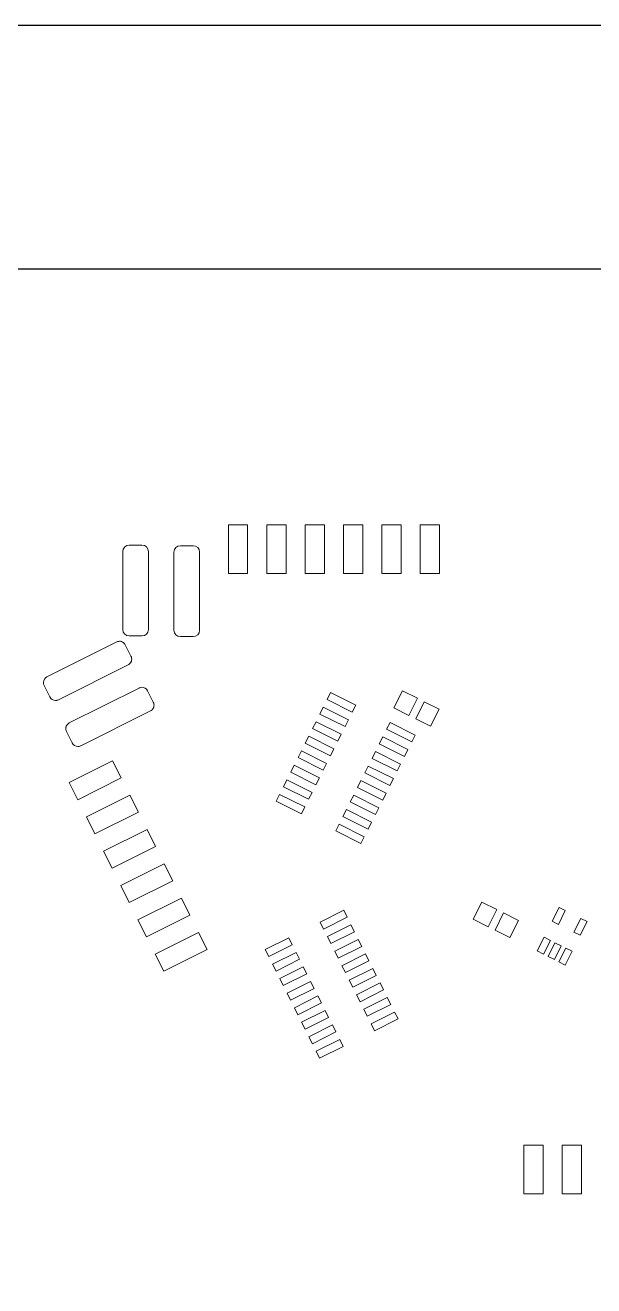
# Model space of a CAD drawing. Header units: inches. Extents: x 70 to 970, y -386 to 214.
# Drawn here: x 597.8 to 642.3, y 115.2 to 213.7 of the extents above; entities that cross this region are included whole.
import ezdxf

# ---------------------------------------------------------------- set-up
doc = ezdxf.new("R2010")
doc.units = ezdxf.units.IN
doc.header["$MEASUREMENT"] = 0

msp = doc.modelspace()

# ---------------------------------------------------------------- linework, layer by layer
at = {"color": 6}
msp.add_line((910.389, 194.625), (80.389, 194.625), dxfattribs=at)
at = {"color": 1, "lineweight": 0}
for p, q in [((615.195, 174.625), (613.695, 174.625)), ((613.695, 174.625), (613.695, 170.825)), ((615.195, 170.825), (615.195, 174.625)), ((618.195, 174.625), (616.695, 174.625)), ((616.695, 174.625), (616.695, 170.825)), ((618.195, 170.825), (618.195, 174.625)), ((621.195, 174.625), (619.695, 174.625)), ((619.695, 174.625), (619.695, 170.825)), ((621.195, 170.825), (621.195, 174.625)), ((624.195, 174.625), (622.695, 174.625)), ((622.695, 174.625), (622.695, 170.825)), ((624.195, 170.825), (624.195, 174.625)), ((627.195, 174.625), (625.695, 174.625)), ((625.695, 174.625), (625.695, 170.825)), ((627.195, 170.825), (627.195, 174.625)), ((630.195, 174.625), (628.695, 174.625)), ((628.695, 174.625), (628.695, 170.825)), ((630.195, 170.825), (630.195, 174.625)), ((613.695, 170.825), (615.195, 170.825)), ((616.695, 170.825), (618.195, 170.825)), ((619.695, 170.825), (621.195, 170.825)), ((622.695, 170.825), (624.195, 170.825)), ((625.695, 170.825), (627.195, 170.825)), ((628.695, 170.825), (630.195, 170.825)), ((627.308, 161.659), (626.636, 160.318)), ((628.47, 161.077), (627.308, 161.659)), ((621.678, 161.517), (621.41, 160.98)), ((621.41, 160.98), (623.377, 159.995)), ((623.646, 160.531), (621.678, 161.517)), ((627.799, 159.735), (628.47, 161.077)), ((629.007, 160.808), (628.335, 159.467)), ((630.169, 160.226), (629.007, 160.808)), ((621.11, 160.381), (620.841, 159.845)), ((620.841, 159.845), (622.808, 158.86)), ((623.077, 159.396), (621.11, 160.381)), ((623.377, 159.995), (623.646, 160.531)), ((626.636, 160.318), (627.799, 159.735)), ((629.498, 158.885), (630.169, 160.226)), ((620.541, 159.245), (620.272, 158.709)), ((620.272, 158.709), (622.24, 157.724)), ((622.508, 158.26), (620.541, 159.245)), ((622.808, 158.86), (623.077, 159.396)), ((626.328, 159.188), (626.059, 158.652)), ((626.059, 158.652), (628.026, 157.667)), ((628.295, 158.203), (626.328, 159.188)), ((628.335, 159.467), (629.498, 158.885)), ((619.973, 158.11), (619.704, 157.573)), ((621.94, 157.125), (619.973, 158.11)), ((622.24, 157.724), (622.508, 158.26)), ((625.759, 158.053), (625.491, 157.516)), ((627.727, 157.068), (625.759, 158.053)), ((628.026, 157.667), (628.295, 158.203)), ((619.404, 156.974), (619.135, 156.438)), ((621.371, 155.989), (619.404, 156.974)), ((619.704, 157.573), (621.671, 156.589)), ((621.671, 156.589), (621.94, 157.125)), ((625.191, 156.917), (624.922, 156.381)), ((627.158, 155.932), (625.191, 156.917)), ((625.491, 157.516), (627.458, 156.531)), ((627.458, 156.531), (627.727, 157.068)), ((604.641, 156.194), (601.244, 154.493)), ((605.313, 154.853), (604.641, 156.194)), ((618.835, 155.839), (618.567, 155.302)), ((620.802, 154.854), (618.835, 155.839)), ((619.135, 156.438), (621.102, 155.453)), ((621.102, 155.453), (621.371, 155.989)), ((624.622, 155.782), (624.353, 155.245)), ((626.589, 154.796), (624.622, 155.782)), ((624.922, 156.381), (626.889, 155.396)), ((626.889, 155.396), (627.158, 155.932)), ((601.915, 153.151), (605.313, 154.853)), ((618.267, 154.703), (617.998, 154.167)), ((620.234, 153.718), (618.267, 154.703)), ((618.567, 155.302), (620.534, 154.317)), ((620.534, 154.317), (620.802, 154.854)), ((624.353, 155.245), (626.321, 154.26)), ((626.321, 154.26), (626.589, 154.796)), ((601.244, 154.493), (601.915, 153.151)), ((617.998, 154.167), (619.965, 153.182)), ((619.965, 153.182), (620.234, 153.718)), ((624.053, 154.646), (623.785, 154.109)), ((623.785, 154.109), (625.752, 153.125)), ((626.021, 153.661), (624.053, 154.646)), ((605.985, 153.512), (602.587, 151.81)), ((606.656, 152.171), (605.985, 153.512)), ((617.698, 153.568), (617.429, 153.031)), ((617.429, 153.031), (619.397, 152.046)), ((619.665, 152.583), (617.698, 153.568)), ((623.485, 153.51), (623.216, 152.974)), ((623.216, 152.974), (625.183, 151.989)), ((625.452, 152.525), (623.485, 153.51)), ((625.752, 153.125), (626.021, 153.661)), ((602.587, 151.81), (603.258, 150.469)), ((603.258, 150.469), (606.656, 152.171)), ((619.397, 152.046), (619.665, 152.583)), ((622.916, 152.375), (622.647, 151.838)), ((622.647, 151.838), (624.615, 150.853)), ((624.883, 151.39), (622.916, 152.375)), ((625.183, 151.989), (625.452, 152.525)), ((607.328, 150.829), (603.93, 149.128)), ((607.999, 149.488), (607.328, 150.829)), ((622.348, 151.239), (622.079, 150.703)), ((624.315, 150.254), (622.348, 151.239)), ((624.615, 150.853), (624.883, 151.39)), ((622.079, 150.703), (624.046, 149.718)), ((624.046, 149.718), (624.315, 150.254)), ((603.93, 149.128), (604.602, 147.786)), ((604.602, 147.786), (607.999, 149.488)), ((608.671, 148.147), (605.273, 146.445)), ((609.343, 146.806), (608.671, 148.147)), ((605.945, 145.104), (609.343, 146.806)), ((605.273, 146.445), (605.945, 145.104)), ((610.014, 145.464), (606.617, 143.763)), ((610.686, 144.123), (610.014, 145.464)), ((633.512, 145.146), (632.84, 143.804)), ((634.674, 144.564), (633.512, 145.146)), ((607.288, 142.422), (610.686, 144.123)), ((622.703, 144.505), (620.864, 143.583)), ((621.137, 143.038), (622.976, 143.959)), ((622.976, 143.959), (622.703, 144.505)), ((634.003, 143.223), (634.674, 144.564)), ((635.211, 144.295), (634.539, 142.954)), ((636.373, 143.713), (635.211, 144.295)), ((639.539, 144.723), (639.002, 143.65)), ((639.494, 143.404), (640.031, 144.477)), ((640.031, 144.477), (639.539, 144.723)), ((641.238, 143.872), (640.701, 142.8)), ((641.73, 143.626), (641.238, 143.872)), ((606.617, 143.763), (607.288, 142.422)), ((620.864, 143.583), (621.137, 143.038)), ((623.272, 143.369), (621.433, 142.447)), ((623.545, 142.824), (623.272, 143.369)), ((632.84, 143.804), (634.003, 143.223)), ((634.539, 142.954), (635.702, 142.372)), ((635.702, 142.372), (636.373, 143.713)), ((639.002, 143.65), (639.494, 143.404)), ((641.193, 142.553), (641.73, 143.626)), ((611.358, 142.781), (607.96, 141.08)), ((612.03, 141.44), (611.358, 142.781)), ((618.411, 142.355), (616.571, 141.434)), ((618.684, 141.81), (618.411, 142.355)), ((621.433, 142.447), (621.705, 141.902)), ((621.705, 141.902), (623.545, 142.824)), ((623.841, 142.233), (622.001, 141.312)), ((624.114, 141.688), (623.841, 142.233)), ((638.375, 142.399), (637.838, 141.325)), ((638.33, 141.079), (638.867, 142.152)), ((638.867, 142.152), (638.375, 142.399)), ((639.225, 141.973), (638.687, 140.9)), ((639.716, 141.727), (639.225, 141.973)), ((640.701, 142.8), (641.193, 142.553)), ((607.96, 141.08), (608.632, 139.739)), ((608.632, 139.739), (612.03, 141.44)), ((616.571, 141.434), (616.844, 140.889)), ((616.844, 140.889), (618.684, 141.81)), ((618.98, 141.219), (617.14, 140.298)), ((619.253, 140.674), (618.98, 141.219)), ((622.001, 141.312), (622.274, 140.767)), ((622.274, 140.767), (624.114, 141.688)), ((624.409, 141.098), (622.57, 140.176)), ((624.682, 140.553), (624.409, 141.098)), ((637.838, 141.325), (638.33, 141.079)), ((638.687, 140.9), (639.179, 140.654)), ((639.179, 140.654), (639.716, 141.727)), ((640.074, 141.548), (639.537, 140.475)), ((640.028, 140.228), (640.566, 141.301)), ((640.566, 141.301), (640.074, 141.548)), ((617.14, 140.298), (617.413, 139.753)), ((617.413, 139.753), (619.253, 140.674)), ((619.548, 140.084), (617.709, 139.163)), ((619.821, 139.539), (619.548, 140.084)), ((622.57, 140.176), (622.843, 139.631)), ((622.843, 139.631), (624.682, 140.553)), ((624.978, 139.962), (623.139, 139.041)), ((625.251, 139.417), (624.978, 139.962)), ((639.537, 140.475), (640.028, 140.228)), ((617.709, 139.163), (617.982, 138.618)), ((617.982, 138.618), (619.821, 139.539)), ((620.117, 138.948), (618.277, 138.027)), ((620.39, 138.403), (620.117, 138.948)), ((623.139, 139.041), (623.411, 138.496)), ((623.411, 138.496), (625.251, 139.417)), ((618.277, 138.027), (618.55, 137.482)), ((618.55, 137.482), (620.39, 138.403)), ((625.547, 138.826), (623.707, 137.905)), ((623.98, 137.36), (625.82, 138.281)), ((625.82, 138.281), (625.547, 138.826)), ((620.686, 137.812), (618.846, 136.891)), ((619.119, 136.346), (620.959, 137.267)), ((620.959, 137.267), (620.686, 137.812)), ((623.707, 137.905), (623.98, 137.36)), ((626.115, 137.691), (624.276, 136.77)), ((624.549, 136.225), (626.388, 137.146)), ((626.388, 137.146), (626.115, 137.691)), ((618.846, 136.891), (619.119, 136.346)), ((621.254, 136.677), (619.415, 135.756)), ((619.688, 135.211), (621.527, 136.132)), ((621.527, 136.132), (621.254, 136.677)), ((624.276, 136.77), (624.549, 136.225)), ((626.684, 136.555), (624.844, 135.634)), ((625.117, 135.089), (626.957, 136.01)), ((626.957, 136.01), (626.684, 136.555)), ((619.415, 135.756), (619.688, 135.211)), ((621.823, 135.541), (619.983, 134.62)), ((620.256, 134.075), (622.096, 134.996)), ((622.096, 134.996), (621.823, 135.541)), ((624.844, 135.634), (625.117, 135.089)), ((619.983, 134.62), (620.256, 134.075)), ((622.392, 134.406), (620.552, 133.485)), ((622.665, 133.861), (622.392, 134.406)), ((620.552, 133.485), (620.825, 132.94)), ((620.825, 132.94), (622.665, 133.861)), ((638.288, 126.144), (636.788, 126.144)), ((636.788, 126.144), (636.788, 122.344)), ((638.288, 122.344), (638.288, 126.144)), ((641.288, 126.144), (639.788, 126.144)), ((639.788, 126.144), (639.788, 122.344)), ((641.288, 122.344), (641.288, 126.144)), ((636.788, 122.344), (638.288, 122.344)), ((639.788, 122.344), (641.288, 122.344))]:
    msp.add_line(p, q, dxfattribs=at)
msp.add_lwpolyline([(70.389, 213.68), (970.389, 213.68), (970.389, -386.32), (70.389, -386.32)], close=True)
for points in [[(605.436, 172.546), (605.436, 172.822), (605.66, 173.046), (605.936, 173.046)], [(605.436, 166.446), (605.436, 166.446), (605.436, 172.546), (605.436, 172.546)], [(605.936, 173.046), (605.936, 173.046), (606.936, 173.046), (606.936, 173.046)], [(606.936, 173.046), (607.212, 173.046), (607.436, 172.822), (607.436, 172.546)], [(607.436, 172.546), (607.436, 172.546), (607.436, 166.446), (607.436, 166.446)], [(609.436, 172.496), (609.436, 172.772), (609.66, 172.996), (609.936, 172.996)], [(609.436, 166.396), (609.436, 166.396), (609.436, 172.496), (609.436, 172.496)], [(609.936, 172.996), (609.936, 172.996), (610.936, 172.996), (610.936, 172.996)], [(610.936, 172.996), (611.212, 172.996), (611.436, 172.772), (611.436, 172.496)], [(611.436, 172.496), (611.436, 172.496), (611.436, 166.396), (611.436, 166.396)], [(604.957, 165.478), (605.053, 165.526), (605.156, 165.54), (605.254, 165.526)], [(605.254, 165.526), (605.368, 165.509), (605.474, 165.453), (605.553, 165.366)], [(605.936, 165.946), (605.66, 165.946), (605.436, 166.17), (605.436, 166.446)], [(606.936, 165.946), (606.936, 165.946), (605.936, 165.946), (605.936, 165.946)], [(607.436, 166.446), (607.436, 166.17), (607.212, 165.946), (606.936, 165.946)], [(609.936, 165.896), (609.66, 165.896), (609.436, 166.12), (609.436, 166.396)], [(610.936, 165.896), (610.936, 165.896), (609.936, 165.896), (609.936, 165.896)], [(611.436, 166.396), (611.436, 166.12), (611.212, 165.896), (610.936, 165.896)], [(599.503, 162.747), (599.503, 162.747), (604.957, 165.478), (604.957, 165.478)], [(605.553, 165.366), (605.582, 165.333), (605.608, 165.296), (605.628, 165.255)], [(605.628, 165.255), (605.628, 165.255), (605.628, 165.254), (605.629, 165.254)], [(605.629, 165.254), (605.629, 165.254), (606.076, 164.361), (606.076, 164.361)], [(605.852, 163.689), (605.852, 163.689), (600.398, 160.958), (600.398, 160.958)], [(605.853, 163.69), (605.852, 163.69), (605.852, 163.689), (605.852, 163.689)], [(606.057, 163.879), (606.01, 163.8), (605.941, 163.734), (605.853, 163.69)], [(606.058, 163.879), (606.058, 163.879), (606.058, 163.879), (606.057, 163.879)], [(606.059, 163.882), (606.059, 163.882), (606.058, 163.881), (606.058, 163.88)], [(606.058, 163.88), (606.058, 163.88), (606.058, 163.88), (606.058, 163.88)], [(606.058, 163.88), (606.058, 163.88), (606.058, 163.88), (606.058, 163.879)], [(606.06, 163.883), (606.06, 163.883), (606.06, 163.882), (606.059, 163.882)], [(606.061, 163.885), (606.06, 163.884), (606.06, 163.883), (606.06, 163.883)], [(606.062, 163.886), (606.061, 163.886), (606.061, 163.886), (606.061, 163.886)], [(606.061, 163.886), (606.061, 163.885), (606.061, 163.885), (606.061, 163.885)], [(606.063, 163.888), (606.063, 163.888), (606.062, 163.888), (606.062, 163.887)], [(606.062, 163.887), (606.062, 163.887), (606.062, 163.887), (606.062, 163.887)], [(606.062, 163.887), (606.062, 163.887), (606.062, 163.887), (606.062, 163.887)], [(606.062, 163.887), (606.062, 163.887), (606.062, 163.887), (606.062, 163.887)], [(606.062, 163.887), (606.062, 163.887), (606.062, 163.887), (606.062, 163.886)], [(606.064, 163.89), (606.064, 163.89), (606.063, 163.89), (606.063, 163.889)], [(606.063, 163.889), (606.063, 163.889), (606.063, 163.889), (606.063, 163.889)], [(606.065, 163.891), (606.065, 163.891), (606.065, 163.891), (606.064, 163.891)], [(606.064, 163.891), (606.064, 163.891), (606.064, 163.891), (606.064, 163.891)], [(606.064, 163.891), (606.064, 163.89), (606.064, 163.89), (606.064, 163.89)], [(606.064, 163.89), (606.064, 163.89), (606.064, 163.89), (606.064, 163.89)], [(606.067, 163.896), (606.066, 163.895), (606.066, 163.894), (606.065, 163.892)], [(606.065, 163.892), (606.065, 163.892), (606.065, 163.892), (606.065, 163.892)], [(606.065, 163.892), (606.065, 163.892), (606.065, 163.892), (606.065, 163.892)], [(606.065, 163.892), (606.065, 163.892), (606.065, 163.891), (606.065, 163.891)], [(606.068, 163.897), (606.068, 163.897), (606.067, 163.896), (606.067, 163.896)], [(606.067, 163.896), (606.067, 163.896), (606.067, 163.896), (606.067, 163.896)], [(606.124, 164.064), (606.115, 164.005), (606.096, 163.949), (606.068, 163.897)], [(606.068, 163.897), (606.068, 163.897), (606.068, 163.897), (606.068, 163.897)], [(606.076, 164.361), (606.123, 164.266), (606.138, 164.164), (606.124, 164.067)], [(606.124, 164.066), (606.124, 164.066), (606.123, 164.066), (606.124, 164.065)], [(606.124, 164.067), (606.124, 164.067), (606.124, 164.067), (606.124, 164.066)], [(606.124, 164.065), (606.124, 164.065), (606.124, 164.065), (606.124, 164.064)], [(606.124, 164.064), (606.124, 164.064), (606.124, 164.064), (606.124, 164.064)], [(606.124, 164.064), (606.124, 164.064), (606.124, 164.064), (606.124, 164.064)], [(599.227, 162.322), (599.235, 162.495), (599.333, 162.659), (599.497, 162.744)], [(599.497, 162.744), (599.497, 162.744), (599.497, 162.744), (599.498, 162.744)], [(599.498, 162.744), (599.498, 162.744), (599.499, 162.745), (599.499, 162.745)], [(599.498, 162.744), (599.498, 162.744), (599.498, 162.744), (599.498, 162.744)], [(599.499, 162.745), (599.499, 162.745), (599.499, 162.745), (599.499, 162.745)], [(599.499, 162.745), (599.5, 162.745), (599.5, 162.745), (599.5, 162.745)], [(599.5, 162.745), (599.5, 162.745), (599.5, 162.746), (599.501, 162.746)], [(599.501, 162.746), (599.502, 162.747), (599.502, 162.747), (599.502, 162.746)], [(599.501, 162.746), (599.501, 162.746), (599.501, 162.746), (599.501, 162.746)], [(599.502, 162.746), (599.502, 162.747), (599.502, 162.747), (599.502, 162.747)], [(599.502, 162.747), (599.502, 162.747), (599.503, 162.747), (599.503, 162.747)], [(599.279, 162.077), (599.243, 162.149), (599.226, 162.226), (599.227, 162.302)], [(599.227, 162.321), (599.227, 162.322), (599.227, 162.322), (599.227, 162.322)], [(599.227, 162.32), (599.227, 162.32), (599.227, 162.32), (599.227, 162.321)], [(599.227, 162.321), (599.227, 162.321), (599.227, 162.321), (599.227, 162.321)], [(599.227, 162.319), (599.227, 162.319), (599.227, 162.32), (599.227, 162.32)], [(599.227, 162.319), (599.227, 162.319), (599.227, 162.319), (599.227, 162.319)], [(599.227, 162.317), (599.227, 162.317), (599.227, 162.318), (599.227, 162.318)], [(599.227, 162.316), (599.227, 162.316), (599.227, 162.317), (599.227, 162.317)], [(599.227, 162.317), (599.227, 162.317), (599.227, 162.317), (599.227, 162.317)], [(599.227, 162.317), (599.227, 162.317), (599.227, 162.317), (599.227, 162.317)], [(599.227, 162.315), (599.227, 162.316), (599.227, 162.316), (599.227, 162.316)], [(599.227, 162.314), (599.227, 162.314), (599.227, 162.315), (599.227, 162.315)], [(599.227, 162.315), (599.227, 162.315), (599.227, 162.315), (599.227, 162.315)], [(599.227, 162.314), (599.227, 162.314), (599.227, 162.314), (599.227, 162.314)], [(599.227, 162.314), (599.227, 162.314), (599.227, 162.314), (599.227, 162.314)], [(599.227, 162.31), (599.227, 162.311), (599.227, 162.311), (599.227, 162.311)], [(599.227, 162.309), (599.227, 162.31), (599.227, 162.31), (599.227, 162.31)], [(599.227, 162.309), (599.227, 162.309), (599.227, 162.309), (599.227, 162.309)], [(599.227, 162.309), (599.227, 162.309), (599.227, 162.309), (599.227, 162.309)], [(599.227, 162.306), (599.227, 162.306), (599.227, 162.307), (599.227, 162.307)], [(599.227, 162.307), (599.227, 162.307), (599.227, 162.307), (599.227, 162.307)], [(599.227, 162.305), (599.227, 162.305), (599.227, 162.305), (599.227, 162.306)], [(599.227, 162.306), (599.227, 162.306), (599.227, 162.306), (599.227, 162.306)], [(599.227, 162.306), (599.227, 162.306), (599.227, 162.306), (599.227, 162.306)], [(599.227, 162.304), (599.227, 162.304), (599.227, 162.305), (599.227, 162.305)], [(599.227, 162.303), (599.227, 162.304), (599.227, 162.304), (599.227, 162.304)], [(599.227, 162.302), (599.227, 162.302), (599.227, 162.302), (599.227, 162.303)], [(599.227, 162.303), (599.227, 162.303), (599.227, 162.303), (599.227, 162.303)], [(599.28, 162.076), (599.28, 162.076), (599.279, 162.077), (599.279, 162.077)], [(599.727, 161.183), (599.727, 161.183), (599.28, 162.076), (599.28, 162.076)], [(599.28, 162.076), (599.28, 162.076), (599.28, 162.076), (599.28, 162.076)], [(601.25, 159.148), (601.25, 159.148), (606.702, 161.878), (606.702, 161.878)], [(606.702, 161.878), (606.703, 161.879), (606.703, 161.879), (606.703, 161.879)], [(606.703, 161.879), (606.722, 161.888), (606.741, 161.897), (606.761, 161.903)], [(606.761, 161.903), (606.761, 161.903), (606.761, 161.903), (606.762, 161.904)], [(606.762, 161.904), (606.762, 161.904), (606.762, 161.904), (606.762, 161.904)], [(606.762, 161.904), (606.763, 161.904), (606.763, 161.904), (606.763, 161.904)], [(606.763, 161.904), (606.807, 161.919), (606.851, 161.928), (606.896, 161.931)], [(606.896, 161.931), (607.087, 161.942), (607.282, 161.841), (607.374, 161.656)], [(606.896, 161.931), (606.896, 161.931), (606.896, 161.931), (606.896, 161.931)], [(606.896, 161.931), (606.896, 161.931), (606.896, 161.931), (606.896, 161.931)], [(607.374, 161.656), (607.374, 161.656), (607.822, 160.762), (607.822, 160.762)], [(599.727, 161.182), (599.727, 161.182), (599.727, 161.182), (599.727, 161.183)], [(600.175, 160.905), (599.991, 160.905), (599.815, 161.007), (599.727, 161.182)], [(600.255, 160.912), (600.228, 160.907), (600.201, 160.905), (600.175, 160.905)], [(600.256, 160.912), (600.256, 160.912), (600.255, 160.912), (600.255, 160.912)], [(600.255, 160.912), (600.255, 160.912), (600.255, 160.912), (600.255, 160.912)], [(600.257, 160.912), (600.257, 160.912), (600.256, 160.912), (600.256, 160.912)], [(600.258, 160.912), (600.258, 160.912), (600.257, 160.912), (600.257, 160.912)], [(600.257, 160.912), (600.257, 160.912), (600.257, 160.912), (600.257, 160.912)], [(600.259, 160.912), (600.258, 160.912), (600.258, 160.912), (600.258, 160.912)], [(600.26, 160.913), (600.259, 160.913), (600.259, 160.912), (600.259, 160.912)], [(600.261, 160.913), (600.26, 160.913), (600.26, 160.912), (600.26, 160.913)], [(600.261, 160.913), (600.261, 160.913), (600.261, 160.913), (600.261, 160.913)], [(600.261, 160.913), (600.261, 160.913), (600.261, 160.913), (600.261, 160.913)], [(600.263, 160.913), (600.263, 160.913), (600.263, 160.913), (600.263, 160.913)], [(600.266, 160.914), (600.266, 160.914), (600.265, 160.914), (600.265, 160.914)], [(600.267, 160.914), (600.266, 160.914), (600.266, 160.914), (600.266, 160.914)], [(600.268, 160.914), (600.267, 160.914), (600.267, 160.914), (600.267, 160.914)], [(600.269, 160.914), (600.269, 160.914), (600.268, 160.914), (600.268, 160.914)], [(600.268, 160.914), (600.268, 160.914), (600.268, 160.914), (600.268, 160.914)], [(600.268, 160.914), (600.268, 160.914), (600.268, 160.914), (600.268, 160.914)], [(600.27, 160.915), (600.27, 160.915), (600.269, 160.915), (600.269, 160.914)], [(600.269, 160.914), (600.269, 160.914), (600.269, 160.914), (600.269, 160.914)], [(600.271, 160.915), (600.271, 160.915), (600.271, 160.914), (600.27, 160.915)], [(600.274, 160.915), (600.274, 160.915), (600.272, 160.915), (600.271, 160.915)], [(600.271, 160.915), (600.271, 160.915), (600.271, 160.915), (600.271, 160.915)], [(600.275, 160.916), (600.275, 160.916), (600.275, 160.916), (600.274, 160.915)], [(600.276, 160.916), (600.275, 160.916), (600.275, 160.916), (600.275, 160.916)], [(600.277, 160.916), (600.277, 160.916), (600.277, 160.916), (600.276, 160.916)], [(600.276, 160.916), (600.276, 160.916), (600.276, 160.916), (600.276, 160.916)], [(600.276, 160.916), (600.276, 160.916), (600.276, 160.916), (600.276, 160.916)], [(600.278, 160.916), (600.278, 160.916), (600.278, 160.916), (600.277, 160.916)], [(600.279, 160.916), (600.279, 160.916), (600.279, 160.916), (600.278, 160.916)], [(600.278, 160.916), (600.278, 160.916), (600.278, 160.916), (600.278, 160.916)], [(600.282, 160.917), (600.282, 160.917), (600.281, 160.917), (600.281, 160.917)], [(600.284, 160.917), (600.284, 160.918), (600.284, 160.917), (600.283, 160.917)], [(600.285, 160.918), (600.285, 160.918), (600.285, 160.917), (600.284, 160.918)], [(600.284, 160.918), (600.284, 160.918), (600.284, 160.917), (600.284, 160.917)], [(600.286, 160.918), (600.286, 160.918), (600.285, 160.918), (600.285, 160.918)], [(600.287, 160.918), (600.287, 160.918), (600.286, 160.918), (600.286, 160.918)], [(600.286, 160.918), (600.286, 160.918), (600.286, 160.918), (600.286, 160.918)], [(600.288, 160.918), (600.287, 160.918), (600.287, 160.918), (600.287, 160.918)], [(600.287, 160.918), (600.287, 160.918), (600.287, 160.918), (600.287, 160.918)], [(600.289, 160.919), (600.289, 160.919), (600.288, 160.919), (600.288, 160.918)], [(600.288, 160.918), (600.288, 160.918), (600.288, 160.918), (600.288, 160.918)], [(600.398, 160.958), (600.363, 160.941), (600.327, 160.928), (600.289, 160.919)], [(600.289, 160.919), (600.29, 160.919), (600.289, 160.919), (600.289, 160.919)], [(607.822, 160.762), (607.869, 160.669), (607.884, 160.569), (607.871, 160.474)], [(607.598, 160.09), (607.598, 160.09), (602.146, 157.36), (602.146, 157.36)], [(607.599, 160.091), (607.599, 160.091), (607.598, 160.091), (607.598, 160.09)], [(607.807, 160.287), (607.76, 160.205), (607.69, 160.136), (607.599, 160.091)], [(607.808, 160.287), (607.808, 160.287), (607.808, 160.287), (607.807, 160.287)], [(607.81, 160.292), (607.81, 160.29), (607.809, 160.289), (607.808, 160.288)], [(607.808, 160.288), (607.808, 160.288), (607.808, 160.287), (607.808, 160.287)], [(607.808, 160.287), (607.808, 160.287), (607.808, 160.287), (607.808, 160.287)], [(607.811, 160.292), (607.811, 160.292), (607.81, 160.292), (607.81, 160.292)], [(607.81, 160.292), (607.81, 160.292), (607.81, 160.292), (607.81, 160.292)], [(607.812, 160.294), (607.811, 160.294), (607.811, 160.293), (607.811, 160.293)], [(607.811, 160.293), (607.811, 160.293), (607.811, 160.292), (607.811, 160.292)], [(607.813, 160.296), (607.813, 160.295), (607.812, 160.295), (607.812, 160.295)], [(607.812, 160.295), (607.812, 160.295), (607.812, 160.295), (607.812, 160.295)], [(607.812, 160.295), (607.812, 160.295), (607.812, 160.295), (607.812, 160.294)], [(607.812, 160.294), (607.812, 160.294), (607.812, 160.294), (607.812, 160.294)], [(607.814, 160.298), (607.814, 160.298), (607.813, 160.297), (607.813, 160.297)], [(607.813, 160.297), (607.813, 160.297), (607.813, 160.297), (607.813, 160.297)], [(607.813, 160.297), (607.813, 160.297), (607.813, 160.297), (607.813, 160.296)], [(607.813, 160.296), (607.813, 160.296), (607.813, 160.296), (607.813, 160.296)], [(607.813, 160.296), (607.813, 160.296), (607.813, 160.296), (607.813, 160.296)], [(607.815, 160.3), (607.815, 160.299), (607.815, 160.299), (607.814, 160.299)], [(607.814, 160.299), (607.814, 160.299), (607.814, 160.299), (607.814, 160.299)], [(607.814, 160.299), (607.814, 160.299), (607.814, 160.299), (607.814, 160.298)], [(607.814, 160.298), (607.814, 160.298), (607.814, 160.298), (607.814, 160.298)], [(607.814, 160.298), (607.814, 160.298), (607.814, 160.298), (607.814, 160.298)], [(607.816, 160.301), (607.816, 160.301), (607.816, 160.301), (607.815, 160.301)], [(607.815, 160.301), (607.815, 160.301), (607.815, 160.3), (607.815, 160.3)], [(607.815, 160.3), (607.815, 160.3), (607.815, 160.299), (607.815, 160.3)], [(607.817, 160.303), (607.816, 160.303), (607.816, 160.303), (607.816, 160.302)], [(607.816, 160.302), (607.816, 160.302), (607.816, 160.302), (607.816, 160.302)], [(607.816, 160.302), (607.816, 160.302), (607.816, 160.302), (607.816, 160.302)], [(607.816, 160.302), (607.816, 160.302), (607.816, 160.301), (607.816, 160.301)], [(607.818, 160.305), (607.817, 160.305), (607.817, 160.304), (607.817, 160.304)], [(607.817, 160.304), (607.817, 160.304), (607.817, 160.304), (607.817, 160.304)], [(607.817, 160.304), (607.817, 160.304), (607.817, 160.304), (607.817, 160.304)], [(607.817, 160.304), (607.817, 160.303), (607.817, 160.303), (607.817, 160.303)], [(607.817, 160.303), (607.817, 160.303), (607.817, 160.303), (607.817, 160.303)], [(607.819, 160.308), (607.819, 160.307), (607.818, 160.307), (607.819, 160.307)], [(607.819, 160.307), (607.818, 160.307), (607.818, 160.306), (607.818, 160.306)], [(607.818, 160.306), (607.818, 160.306), (607.818, 160.305), (607.818, 160.305)], [(607.818, 160.305), (607.818, 160.305), (607.818, 160.305), (607.818, 160.305)], [(607.82, 160.309), (607.82, 160.309), (607.819, 160.308), (607.819, 160.308)], [(607.819, 160.308), (607.819, 160.308), (607.819, 160.307), (607.819, 160.308)], [(607.821, 160.311), (607.82, 160.311), (607.82, 160.31), (607.82, 160.31)], [(607.82, 160.31), (607.82, 160.31), (607.82, 160.31), (607.82, 160.31)], [(607.82, 160.31), (607.82, 160.309), (607.82, 160.309), (607.82, 160.309)], [(607.82, 160.309), (607.82, 160.309), (607.82, 160.309), (607.82, 160.309)], [(607.821, 160.312), (607.821, 160.312), (607.821, 160.311), (607.821, 160.311)], [(607.821, 160.311), (607.821, 160.311), (607.821, 160.311), (607.821, 160.311)], [(607.823, 160.315), (607.823, 160.315), (607.822, 160.314), (607.822, 160.314)], [(607.822, 160.314), (607.822, 160.314), (607.822, 160.314), (607.822, 160.313)], [(607.824, 160.317), (607.824, 160.317), (607.824, 160.316), (607.823, 160.316)], [(607.823, 160.316), (607.823, 160.316), (607.824, 160.315), (607.823, 160.315)], [(607.823, 160.315), (607.823, 160.315), (607.823, 160.315), (607.823, 160.315)], [(607.825, 160.319), (607.825, 160.319), (607.824, 160.319), (607.824, 160.318)], [(607.824, 160.318), (607.824, 160.318), (607.824, 160.318), (607.824, 160.318)], [(607.824, 160.318), (607.824, 160.318), (607.824, 160.318), (607.824, 160.318)], [(607.824, 160.318), (607.824, 160.318), (607.824, 160.318), (607.824, 160.317)], [(607.824, 160.317), (607.824, 160.317), (607.824, 160.317), (607.824, 160.317)], [(607.824, 160.317), (607.824, 160.317), (607.824, 160.317), (607.824, 160.317)], [(607.826, 160.321), (607.825, 160.32), (607.825, 160.321), (607.825, 160.32)], [(607.825, 160.32), (607.825, 160.32), (607.825, 160.32), (607.825, 160.319)], [(607.825, 160.319), (607.825, 160.319), (607.825, 160.319), (607.825, 160.319)], [(607.825, 160.319), (607.825, 160.319), (607.825, 160.319), (607.825, 160.319)], [(607.827, 160.323), (607.827, 160.323), (607.827, 160.322), (607.826, 160.322)], [(607.826, 160.322), (607.826, 160.322), (607.826, 160.322), (607.826, 160.321)], [(607.826, 160.321), (607.826, 160.321), (607.826, 160.321), (607.826, 160.321)], [(607.828, 160.325), (607.827, 160.325), (607.827, 160.325), (607.827, 160.325)], [(607.827, 160.325), (607.827, 160.324), (607.827, 160.324), (607.827, 160.324)], [(607.827, 160.324), (607.827, 160.324), (607.827, 160.324), (607.827, 160.324)], [(607.827, 160.324), (607.827, 160.324), (607.827, 160.324), (607.827, 160.323)], [(607.827, 160.323), (607.827, 160.323), (607.827, 160.323), (607.827, 160.323)], [(607.827, 160.323), (607.827, 160.323), (607.827, 160.323), (607.827, 160.323)], [(607.829, 160.327), (607.829, 160.327), (607.829, 160.327), (607.828, 160.327)], [(607.828, 160.327), (607.828, 160.327), (607.828, 160.327), (607.828, 160.327)], [(607.828, 160.327), (607.828, 160.326), (607.828, 160.326), (607.828, 160.326)], [(607.828, 160.326), (607.828, 160.326), (607.828, 160.326), (607.828, 160.326)], [(607.828, 160.326), (607.828, 160.326), (607.828, 160.326), (607.828, 160.325)], [(607.828, 160.325), (607.828, 160.325), (607.828, 160.325), (607.828, 160.325)], [(607.83, 160.329), (607.829, 160.329), (607.829, 160.329), (607.829, 160.329)], [(607.829, 160.329), (607.829, 160.328), (607.829, 160.328), (607.829, 160.328)], [(607.829, 160.328), (607.829, 160.328), (607.829, 160.327), (607.829, 160.327)], [(607.831, 160.332), (607.831, 160.332), (607.831, 160.332), (607.83, 160.331)], [(607.83, 160.331), (607.83, 160.331), (607.83, 160.331), (607.83, 160.331)], [(607.83, 160.331), (607.83, 160.331), (607.83, 160.33), (607.83, 160.33)], [(607.83, 160.33), (607.83, 160.33), (607.83, 160.33), (607.83, 160.329)], [(607.832, 160.334), (607.832, 160.334), (607.831, 160.333), (607.831, 160.333)], [(607.831, 160.333), (607.831, 160.333), (607.831, 160.332), (607.831, 160.332)], [(607.833, 160.336), (607.833, 160.336), (607.833, 160.336), (607.832, 160.336)], [(607.832, 160.336), (607.832, 160.336), (607.832, 160.335), (607.832, 160.335)], [(607.832, 160.335), (607.832, 160.335), (607.832, 160.335), (607.832, 160.335)], [(607.832, 160.335), (607.832, 160.335), (607.832, 160.334), (607.832, 160.334)], [(607.832, 160.334), (607.832, 160.334), (607.832, 160.334), (607.832, 160.334)], [(607.834, 160.338), (607.833, 160.338), (607.833, 160.338), (607.833, 160.338)], [(607.833, 160.338), (607.833, 160.338), (607.833, 160.337), (607.833, 160.337)], [(607.833, 160.337), (607.833, 160.337), (607.833, 160.337), (607.833, 160.337)], [(607.833, 160.337), (607.833, 160.337), (607.833, 160.337), (607.833, 160.337)], [(607.833, 160.337), (607.833, 160.337), (607.833, 160.336), (607.833, 160.336)], [(607.833, 160.336), (607.833, 160.336), (607.833, 160.336), (607.833, 160.336)], [(607.835, 160.341), (607.835, 160.341), (607.835, 160.341), (607.834, 160.34)], [(607.834, 160.34), (607.834, 160.34), (607.834, 160.34), (607.834, 160.34)], [(607.834, 160.34), (607.834, 160.34), (607.834, 160.34), (607.834, 160.34)], [(607.834, 160.34), (607.834, 160.34), (607.834, 160.339), (607.834, 160.339)], [(607.834, 160.339), (607.834, 160.339), (607.834, 160.339), (607.834, 160.338)], [(607.834, 160.338), (607.834, 160.338), (607.834, 160.338), (607.834, 160.338)], [(607.836, 160.343), (607.835, 160.342), (607.835, 160.342), (607.835, 160.341)], [(607.835, 160.341), (607.835, 160.341), (607.835, 160.341), (607.835, 160.341)], [(607.837, 160.347), (607.837, 160.346), (607.837, 160.346), (607.836, 160.345)], [(607.836, 160.345), (607.836, 160.345), (607.836, 160.345), (607.836, 160.345)], [(607.836, 160.345), (607.836, 160.345), (607.836, 160.344), (607.836, 160.344)], [(607.836, 160.344), (607.836, 160.344), (607.836, 160.344), (607.836, 160.343)], [(607.836, 160.343), (607.836, 160.343), (607.836, 160.343), (607.836, 160.343)], [(607.838, 160.348), (607.838, 160.348), (607.838, 160.347), (607.837, 160.347)], [(607.837, 160.347), (607.837, 160.347), (607.837, 160.347), (607.837, 160.347)], [(607.839, 160.35), (607.838, 160.349), (607.838, 160.349), (607.838, 160.348)], [(607.861, 160.419), (607.855, 160.396), (607.848, 160.372), (607.839, 160.35)], [(607.863, 160.429), (607.863, 160.426), (607.862, 160.423), (607.861, 160.419)], [(607.864, 160.431), (607.864, 160.43), (607.863, 160.43), (607.863, 160.429)], [(607.865, 160.435), (607.864, 160.434), (607.864, 160.432), (607.864, 160.431)], [(607.866, 160.441), (607.866, 160.441), (607.865, 160.44), (607.865, 160.44)], [(607.865, 160.44), (607.865, 160.439), (607.865, 160.439), (607.865, 160.439)], [(607.865, 160.439), (607.865, 160.439), (607.865, 160.438), (607.865, 160.438)], [(607.865, 160.438), (607.865, 160.438), (607.865, 160.438), (607.865, 160.438)], [(607.865, 160.438), (607.865, 160.438), (607.865, 160.437), (607.865, 160.437)], [(607.865, 160.437), (607.865, 160.437), (607.865, 160.436), (607.865, 160.435)], [(607.865, 160.435), (607.865, 160.435), (607.865, 160.435), (607.865, 160.435)], [(607.866, 160.445), (607.866, 160.445), (607.866, 160.445), (607.866, 160.445)], [(607.866, 160.442), (607.866, 160.442), (607.866, 160.442), (607.866, 160.441)], [(607.866, 160.441), (607.866, 160.441), (607.866, 160.441), (607.866, 160.441)], [(607.868, 160.45), (607.867, 160.45), (607.867, 160.45), (607.867, 160.449)], [(607.867, 160.449), (607.867, 160.449), (607.867, 160.449), (607.867, 160.449)], [(607.867, 160.448), (607.867, 160.448), (607.867, 160.448), (607.867, 160.447)], [(607.867, 160.447), (607.867, 160.447), (607.867, 160.447), (607.867, 160.447)], [(607.867, 160.447), (607.867, 160.447), (607.867, 160.447), (607.867, 160.446)], [(607.869, 160.457), (607.869, 160.456), (607.869, 160.456), (607.868, 160.456)], [(607.868, 160.456), (607.868, 160.456), (607.868, 160.455), (607.868, 160.455)], [(607.868, 160.455), (607.868, 160.455), (607.868, 160.455), (607.868, 160.455)], [(607.868, 160.455), (607.868, 160.455), (607.868, 160.454), (607.868, 160.454)], [(607.868, 160.454), (607.868, 160.454), (607.868, 160.454), (607.868, 160.454)], [(607.868, 160.454), (607.868, 160.454), (607.868, 160.453), (607.868, 160.453)], [(607.868, 160.453), (607.868, 160.453), (607.868, 160.453), (607.868, 160.453)], [(607.868, 160.453), (607.868, 160.452), (607.868, 160.452), (607.868, 160.452)], [(607.868, 160.452), (607.868, 160.452), (607.868, 160.452), (607.868, 160.452)], [(607.868, 160.452), (607.868, 160.452), (607.868, 160.452), (607.868, 160.451)], [(607.869, 160.462), (607.869, 160.462), (607.869, 160.462), (607.869, 160.461)], [(607.869, 160.461), (607.869, 160.461), (607.869, 160.461), (607.869, 160.461)], [(607.869, 160.46), (607.869, 160.46), (607.869, 160.46), (607.869, 160.46)], [(607.869, 160.46), (607.869, 160.459), (607.869, 160.459), (607.869, 160.459)], [(607.869, 160.459), (607.869, 160.459), (607.869, 160.458), (607.869, 160.458)], [(607.869, 160.458), (607.869, 160.458), (607.869, 160.458), (607.869, 160.458)], [(607.869, 160.458), (607.869, 160.458), (607.869, 160.457), (607.869, 160.457)], [(607.869, 160.457), (607.869, 160.457), (607.869, 160.457), (607.869, 160.457)], [(607.871, 160.47), (607.871, 160.469), (607.871, 160.469), (607.87, 160.469)], [(607.87, 160.469), (607.87, 160.469), (607.87, 160.469), (607.87, 160.468)], [(607.87, 160.468), (607.871, 160.468), (607.87, 160.468), (607.87, 160.468)], [(607.87, 160.468), (607.87, 160.468), (607.87, 160.468), (607.87, 160.468)], [(607.87, 160.466), (607.87, 160.466), (607.87, 160.466), (607.87, 160.465)], [(607.87, 160.465), (607.87, 160.465), (607.87, 160.465), (607.87, 160.465)], [(607.87, 160.464), (607.87, 160.464), (607.87, 160.464), (607.87, 160.464)], [(607.87, 160.464), (607.87, 160.464), (607.87, 160.463), (607.87, 160.463)], [(607.87, 160.463), (607.87, 160.463), (607.87, 160.463), (607.87, 160.463)], [(607.871, 160.474), (607.871, 160.474), (607.871, 160.474), (607.871, 160.474)], [(607.871, 160.474), (607.871, 160.473), (607.871, 160.473), (607.871, 160.473)], [(607.871, 160.473), (607.871, 160.473), (607.871, 160.472), (607.871, 160.472)], [(607.871, 160.472), (607.871, 160.472), (607.871, 160.472), (607.871, 160.472)], [(607.871, 160.472), (607.871, 160.472), (607.871, 160.471), (607.871, 160.471)], [(607.871, 160.471), (607.871, 160.471), (607.871, 160.471), (607.871, 160.471)], [(607.871, 160.471), (607.871, 160.471), (607.871, 160.471), (607.871, 160.471)], [(607.871, 160.471), (607.871, 160.47), (607.871, 160.47), (607.871, 160.47)], [(607.871, 160.47), (607.871, 160.47), (607.871, 160.47), (607.871, 160.47)], [(601.026, 158.477), (600.98, 158.569), (600.965, 158.67), (600.977, 158.765)], [(600.977, 158.767), (600.977, 158.768), (600.977, 158.768), (600.977, 158.768)], [(600.977, 158.768), (600.977, 158.768), (600.978, 158.768), (600.978, 158.768)], [(600.977, 158.766), (600.977, 158.766), (600.977, 158.766), (600.977, 158.767)], [(600.977, 158.767), (600.977, 158.767), (600.977, 158.767), (600.977, 158.767)], [(600.977, 158.767), (600.978, 158.767), (600.977, 158.767), (600.977, 158.767)], [(600.977, 158.765), (600.977, 158.765), (600.977, 158.766), (600.977, 158.766)], [(600.977, 158.765), (600.977, 158.765), (600.977, 158.765), (600.977, 158.765)], [(600.978, 158.772), (600.978, 158.772), (600.978, 158.772), (600.978, 158.773)], [(600.978, 158.773), (600.978, 158.773), (600.978, 158.773), (600.978, 158.773)], [(600.978, 158.773), (600.978, 158.773), (600.978, 158.773), (600.978, 158.773)], [(600.978, 158.771), (600.978, 158.772), (600.978, 158.772), (600.978, 158.772)], [(600.978, 158.771), (600.978, 158.771), (600.978, 158.771), (600.978, 158.771)], [(600.978, 158.769), (600.978, 158.769), (600.978, 158.77), (600.978, 158.77)], [(600.978, 158.768), (600.978, 158.768), (600.978, 158.769), (600.978, 158.769)], [(600.978, 158.769), (600.978, 158.769), (600.978, 158.769), (600.978, 158.769)], [(600.979, 158.78), (600.979, 158.78), (600.98, 158.781), (600.98, 158.781)], [(600.979, 158.779), (600.979, 158.779), (600.979, 158.78), (600.979, 158.78)], [(600.979, 158.78), (600.979, 158.78), (600.979, 158.78), (600.979, 158.78)], [(600.979, 158.779), (600.979, 158.779), (600.979, 158.779), (600.979, 158.779)], [(600.979, 158.777), (600.979, 158.777), (600.979, 158.778), (600.979, 158.778)], [(600.979, 158.777), (600.979, 158.777), (600.979, 158.777), (600.979, 158.777)], [(600.979, 158.775), (600.979, 158.775), (600.979, 158.776), (600.979, 158.776)], [(600.979, 158.775), (600.979, 158.775), (600.979, 158.775), (600.979, 158.775)], [(600.979, 158.775), (600.979, 158.775), (600.979, 158.775), (600.979, 158.775)], [(600.98, 158.786), (600.98, 158.786), (600.98, 158.787), (600.98, 158.787)], [(600.98, 158.787), (600.98, 158.787), (600.98, 158.787), (600.981, 158.787)], [(600.98, 158.785), (600.98, 158.785), (600.98, 158.785), (600.98, 158.786)], [(600.98, 158.786), (600.98, 158.786), (600.98, 158.786), (600.98, 158.786)], [(600.98, 158.784), (600.98, 158.785), (600.98, 158.785), (600.98, 158.785)], [(600.98, 158.783), (600.98, 158.783), (600.98, 158.784), (600.98, 158.784)], [(600.98, 158.784), (600.98, 158.784), (600.98, 158.784), (600.98, 158.784)], [(600.98, 158.783), (600.98, 158.783), (600.98, 158.783), (600.98, 158.783)], [(600.98, 158.781), (600.98, 158.781), (600.98, 158.781), (600.98, 158.781)], [(600.981, 158.792), (600.981, 158.792), (600.981, 158.792), (600.981, 158.793)], [(600.981, 158.791), (600.981, 158.791), (600.981, 158.791), (600.981, 158.792)], [(600.981, 158.792), (600.981, 158.792), (600.981, 158.792), (600.981, 158.792)], [(600.981, 158.788), (600.981, 158.789), (600.981, 158.789), (600.981, 158.789)], [(600.981, 158.789), (600.981, 158.789), (600.981, 158.789), (600.981, 158.789)], [(600.981, 158.787), (600.981, 158.787), (600.981, 158.788), (600.981, 158.788)], [(600.981, 158.788), (600.981, 158.788), (600.981, 158.788), (600.981, 158.788)], [(600.981, 158.787), (600.981, 158.787), (600.981, 158.787), (600.981, 158.787)], [(600.982, 158.797), (600.982, 158.797), (600.982, 158.797), (600.982, 158.798)], [(600.982, 158.798), (600.982, 158.798), (600.983, 158.798), (600.983, 158.798)], [(600.982, 158.796), (600.982, 158.796), (600.982, 158.796), (600.982, 158.797)], [(600.982, 158.794), (600.982, 158.794), (600.982, 158.795), (600.982, 158.795)], [(600.982, 158.794), (600.982, 158.794), (600.982, 158.794), (600.982, 158.794)], [(600.983, 158.801), (600.983, 158.802), (600.984, 158.803), (600.984, 158.803)], [(600.983, 158.8), (600.983, 158.8), (600.983, 158.801), (600.983, 158.801)], [(600.983, 158.801), (600.983, 158.801), (600.983, 158.801), (600.983, 158.801)], [(600.983, 158.799), (600.983, 158.799), (600.983, 158.799), (600.983, 158.8)], [(600.983, 158.8), (600.983, 158.8), (600.983, 158.8), (600.983, 158.8)], [(600.983, 158.798), (600.983, 158.798), (600.983, 158.798), (600.983, 158.799)], [(600.984, 158.804), (600.984, 158.805), (600.984, 158.806), (600.985, 158.808)], [(600.984, 158.803), (600.984, 158.803), (600.984, 158.804), (600.984, 158.804)], [(600.985, 158.809), (600.986, 158.813), (600.987, 158.816), (600.987, 158.82)], [(600.985, 158.808), (600.985, 158.808), (600.985, 158.809), (600.985, 158.809)], [(600.987, 158.82), (600.993, 158.843), (601.001, 158.866), (601.01, 158.889)], [(601.01, 158.889), (601.01, 158.889), (601.01, 158.89), (601.011, 158.891)], [(601.011, 158.892), (601.011, 158.892), (601.011, 158.893), (601.012, 158.894)], [(601.011, 158.891), (601.011, 158.891), (601.011, 158.892), (601.011, 158.892)], [(601.011, 158.891), (601.011, 158.891), (601.011, 158.891), (601.011, 158.891)], [(601.012, 158.894), (601.012, 158.895), (601.012, 158.895), (601.013, 158.896)], [(601.012, 158.894), (601.012, 158.894), (601.012, 158.894), (601.012, 158.894)], [(601.012, 158.894), (601.012, 158.894), (601.012, 158.894), (601.012, 158.894)], [(601.013, 158.896), (601.013, 158.896), (601.013, 158.897), (601.013, 158.898)], [(601.013, 158.898), (601.013, 158.898), (601.013, 158.898), (601.013, 158.898)], [(601.013, 158.898), (601.014, 158.898), (601.014, 158.898), (601.014, 158.898)], [(601.013, 158.896), (601.013, 158.896), (601.013, 158.896), (601.013, 158.896)], [(601.014, 158.9), (601.015, 158.9), (601.015, 158.9), (601.015, 158.9)], [(601.014, 158.898), (601.014, 158.898), (601.014, 158.898), (601.014, 158.898)], [(601.015, 158.901), (601.015, 158.901), (601.015, 158.902), (601.015, 158.902)], [(601.015, 158.902), (601.015, 158.902), (601.015, 158.902), (601.015, 158.902)], [(601.015, 158.902), (601.015, 158.902), (601.016, 158.902), (601.016, 158.902)], [(601.015, 158.9), (601.015, 158.9), (601.015, 158.901), (601.015, 158.901)], [(601.015, 158.901), (601.015, 158.901), (601.015, 158.901), (601.015, 158.901)], [(601.015, 158.901), (601.015, 158.901), (601.015, 158.901), (601.015, 158.901)], [(601.016, 158.904), (601.016, 158.904), (601.016, 158.904), (601.016, 158.905)], [(601.016, 158.905), (601.016, 158.904), (601.016, 158.905), (601.017, 158.905)], [(601.016, 158.903), (601.016, 158.904), (601.016, 158.904), (601.016, 158.904)], [(601.016, 158.902), (601.016, 158.902), (601.016, 158.903), (601.016, 158.903)], [(601.016, 158.903), (601.016, 158.903), (601.016, 158.903), (601.016, 158.903)], [(601.016, 158.903), (601.016, 158.903), (601.016, 158.903), (601.016, 158.903)], [(601.017, 158.906), (601.017, 158.906), (601.017, 158.906), (601.017, 158.907)], [(601.017, 158.907), (601.017, 158.907), (601.017, 158.907), (601.018, 158.907)], [(601.017, 158.905), (601.017, 158.905), (601.017, 158.906), (601.017, 158.906)], [(601.018, 158.908), (601.018, 158.908), (601.018, 158.908), (601.018, 158.909)], [(601.018, 158.909), (601.018, 158.909), (601.018, 158.909), (601.019, 158.909)], [(601.018, 158.907), (601.018, 158.907), (601.018, 158.908), (601.018, 158.908)], [(601.019, 158.91), (601.019, 158.91), (601.019, 158.911), (601.019, 158.911)], [(601.019, 158.911), (601.019, 158.911), (601.019, 158.911), (601.02, 158.911)], [(601.019, 158.909), (601.019, 158.91), (601.019, 158.91), (601.019, 158.91)], [(601.02, 158.912), (601.02, 158.912), (601.02, 158.912), (601.02, 158.913)], [(601.02, 158.913), (601.02, 158.913), (601.02, 158.913), (601.02, 158.913)], [(601.02, 158.913), (601.02, 158.913), (601.02, 158.913), (601.021, 158.913)], [(601.02, 158.911), (601.02, 158.912), (601.02, 158.912), (601.02, 158.912)], [(601.02, 158.912), (601.02, 158.912), (601.02, 158.912), (601.02, 158.912)], [(601.021, 158.915), (601.021, 158.915), (601.022, 158.916), (601.022, 158.916)], [(601.021, 158.915), (601.021, 158.915), (601.021, 158.915), (601.021, 158.915)], [(601.021, 158.915), (601.021, 158.915), (601.021, 158.915), (601.021, 158.915)], [(601.021, 158.913), (601.021, 158.913), (601.021, 158.913), (601.021, 158.913)], [(601.022, 158.917), (601.023, 158.918), (601.023, 158.918), (601.023, 158.918)], [(601.022, 158.916), (601.022, 158.916), (601.022, 158.917), (601.022, 158.917)], [(601.022, 158.917), (601.022, 158.917), (601.022, 158.917), (601.022, 158.917)], [(601.022, 158.916), (601.022, 158.916), (601.022, 158.916), (601.022, 158.916)], [(601.023, 158.919), (601.023, 158.919), (601.023, 158.919), (601.023, 158.92)], [(601.023, 158.92), (601.023, 158.92), (601.024, 158.92), (601.024, 158.92)], [(601.023, 158.918), (601.023, 158.918), (601.023, 158.918), (601.023, 158.919)], [(601.023, 158.919), (601.023, 158.919), (601.023, 158.919), (601.023, 158.919)], [(601.024, 158.921), (601.024, 158.921), (601.025, 158.922), (601.025, 158.922)], [(601.024, 158.92), (601.024, 158.92), (601.024, 158.921), (601.024, 158.921)], [(601.024, 158.921), (601.024, 158.921), (601.024, 158.921), (601.024, 158.921)], [(601.024, 158.921), (601.024, 158.921), (601.024, 158.921), (601.024, 158.921)], [(601.024, 158.92), (601.024, 158.92), (601.024, 158.92), (601.024, 158.92)], [(601.025, 158.923), (601.026, 158.923), (601.025, 158.923), (601.026, 158.924)], [(601.025, 158.922), (601.025, 158.922), (601.025, 158.923), (601.025, 158.923)], [(601.025, 158.923), (601.025, 158.923), (601.025, 158.923), (601.025, 158.923)], [(601.025, 158.922), (601.025, 158.922), (601.025, 158.922), (601.025, 158.922)], [(601.026, 158.925), (601.026, 158.926), (601.026, 158.926), (601.027, 158.926)], [(601.026, 158.924), (601.026, 158.924), (601.026, 158.924), (601.026, 158.925)], [(601.026, 158.925), (601.026, 158.925), (601.026, 158.925), (601.026, 158.925)], [(601.027, 158.927), (601.027, 158.927), (601.027, 158.928), (601.028, 158.928)], [(601.027, 158.926), (601.027, 158.926), (601.027, 158.926), (601.027, 158.927)], [(601.027, 158.927), (601.027, 158.927), (601.027, 158.927), (601.027, 158.927)], [(601.028, 158.929), (601.028, 158.929), (601.028, 158.929), (601.028, 158.93)], [(601.028, 158.93), (601.029, 158.93), (601.029, 158.93), (601.029, 158.93)], [(601.028, 158.928), (601.028, 158.929), (601.028, 158.929), (601.028, 158.929)], [(601.028, 158.928), (601.028, 158.928), (601.028, 158.928), (601.028, 158.928)], [(601.029, 158.931), (601.029, 158.931), (601.03, 158.932), (601.03, 158.932)], [(601.029, 158.93), (601.029, 158.93), (601.029, 158.931), (601.029, 158.931)], [(601.029, 158.931), (601.029, 158.931), (601.03, 158.931), (601.029, 158.931)], [(601.03, 158.933), (601.031, 158.933), (601.031, 158.933), (601.031, 158.934)], [(601.03, 158.932), (601.03, 158.932), (601.03, 158.933), (601.03, 158.933)], [(601.03, 158.933), (601.03, 158.933), (601.03, 158.933), (601.03, 158.933)], [(601.031, 158.935), (601.032, 158.935), (601.032, 158.936), (601.032, 158.936)], [(601.031, 158.934), (601.031, 158.935), (601.031, 158.935), (601.031, 158.935)], [(601.031, 158.935), (601.031, 158.935), (601.031, 158.935), (601.031, 158.935)], [(601.031, 158.934), (601.031, 158.934), (601.031, 158.934), (601.031, 158.934)], [(601.032, 158.937), (601.033, 158.937), (601.033, 158.938), (601.033, 158.938)], [(601.032, 158.936), (601.032, 158.936), (601.032, 158.937), (601.032, 158.937)], [(601.032, 158.937), (601.032, 158.937), (601.032, 158.937), (601.032, 158.937)], [(601.032, 158.937), (601.032, 158.937), (601.032, 158.937), (601.032, 158.937)], [(601.032, 158.936), (601.032, 158.936), (601.032, 158.936), (601.032, 158.936)], [(601.032, 158.936), (601.032, 158.936), (601.032, 158.936), (601.032, 158.936)], [(601.033, 158.939), (601.034, 158.939), (601.034, 158.939), (601.034, 158.94)], [(601.033, 158.938), (601.033, 158.939), (601.034, 158.939), (601.033, 158.939)], [(601.033, 158.938), (601.033, 158.938), (601.033, 158.938), (601.033, 158.938)], [(601.034, 158.94), (601.034, 158.94), (601.034, 158.941), (601.034, 158.941)], [(601.034, 158.94), (601.034, 158.94), (601.034, 158.94), (601.034, 158.94)], [(601.034, 158.94), (601.034, 158.94), (601.034, 158.94), (601.034, 158.94)], [(601.035, 158.942), (601.035, 158.942), (601.035, 158.942), (601.035, 158.942)], [(601.035, 158.942), (601.035, 158.942), (601.035, 158.942), (601.035, 158.942)], [(601.035, 158.942), (601.035, 158.942), (601.035, 158.942), (601.035, 158.942)], [(601.036, 158.944), (601.037, 158.945), (601.037, 158.945), (601.037, 158.945)], [(601.036, 158.944), (601.036, 158.944), (601.036, 158.944), (601.036, 158.944)], [(601.036, 158.944), (601.036, 158.944), (601.036, 158.944), (601.036, 158.944)], [(601.037, 158.946), (601.038, 158.947), (601.038, 158.947), (601.038, 158.947)], [(601.037, 158.945), (601.037, 158.945), (601.037, 158.945), (601.037, 158.946)], [(601.037, 158.946), (601.037, 158.946), (601.037, 158.946), (601.037, 158.946)], [(601.038, 158.947), (601.039, 158.948), (601.039, 158.95), (601.04, 158.951)], [(601.038, 158.947), (601.038, 158.947), (601.038, 158.947), (601.038, 158.947)], [(601.04, 158.951), (601.04, 158.951), (601.04, 158.951), (601.04, 158.952)], [(601.04, 158.952), (601.04, 158.952), (601.041, 158.952), (601.041, 158.952)], [(601.041, 158.952), (601.088, 159.034), (601.159, 159.102), (601.249, 159.148)], [(601.041, 158.952), (601.041, 158.952), (601.041, 158.952), (601.041, 158.952)], [(601.249, 159.148), (601.249, 159.148), (601.25, 159.148), (601.25, 159.148)], [(601.474, 157.583), (601.474, 157.583), (601.026, 158.477), (601.026, 158.477)], [(601.921, 157.307), (601.738, 157.307), (601.562, 157.408), (601.474, 157.583)], [(601.952, 157.308), (601.942, 157.307), (601.932, 157.307), (601.921, 157.307)], [(602.085, 157.334), (602.042, 157.319), (601.997, 157.31), (601.952, 157.308)], [(601.952, 157.308), (601.952, 157.308), (601.952, 157.308), (601.952, 157.308)], [(601.952, 157.308), (601.952, 157.308), (601.952, 157.308), (601.952, 157.308)], [(602.086, 157.335), (602.085, 157.335), (602.085, 157.334), (602.085, 157.334)], [(602.087, 157.335), (602.087, 157.335), (602.086, 157.335), (602.086, 157.335)], [(602.145, 157.36), (602.126, 157.35), (602.107, 157.342), (602.087, 157.335)], [(602.087, 157.335), (602.088, 157.335), (602.087, 157.335), (602.087, 157.335)], [(602.146, 157.36), (602.146, 157.36), (602.145, 157.36), (602.145, 157.36)]]:
    msp.add_open_spline(points, degree=3, dxfattribs=at)
for points, knots in [([(606.063, 163.889), (606.063, 163.889), (606.063, 163.889), (606.063, 163.888), (606.063, 163.888), (606.063, 163.888), (606.063, 163.888)], [93, 93, 93, 93, 94, 94, 94, 95, 95, 95, 95]), ([(599.227, 162.318), (599.227, 162.318), (599.227, 162.318), (599.227, 162.318), (599.227, 162.319), (599.227, 162.319), (599.227, 162.319)], [41, 41, 41, 41, 42, 42, 42, 43, 43, 43, 43]), ([(599.227, 162.312), (599.227, 162.312), (599.227, 162.313), (599.227, 162.313), (599.227, 162.313), (599.227, 162.313), (599.227, 162.314)], [30, 30, 30, 30, 31, 31, 31, 32, 32, 32, 32]), ([(599.227, 162.311), (599.227, 162.311), (599.227, 162.311), (599.227, 162.312), (599.227, 162.312), (599.227, 162.312), (599.227, 162.312)], [28, 28, 28, 28, 29, 29, 29, 30, 30, 30, 30]), ([(599.227, 162.307), (599.227, 162.308), (599.227, 162.308), (599.227, 162.308), (599.227, 162.308), (599.227, 162.308), (599.227, 162.309)], [22, 22, 22, 22, 23, 23, 23, 24, 24, 24, 24]), ([(600.263, 160.913), (600.263, 160.913), (600.262, 160.913), (600.262, 160.913), (600.262, 160.913), (600.261, 160.913), (600.261, 160.913)], [153, 153, 153, 153, 154, 154, 154, 155, 155, 155, 155]), ([(600.265, 160.914), (600.265, 160.914), (600.265, 160.914), (600.264, 160.914), (600.264, 160.914), (600.264, 160.913), (600.263, 160.913)], [150, 150, 150, 150, 151, 151, 151, 152, 152, 152, 152]), ([(600.281, 160.917), (600.281, 160.917), (600.281, 160.917), (600.28, 160.917), (600.28, 160.917), (600.28, 160.916), (600.279, 160.916)], [127, 127, 127, 127, 128, 128, 128, 129, 129, 129, 129]), ([(600.283, 160.917), (600.283, 160.917), (600.282, 160.917), (600.282, 160.917), (600.282, 160.917), (600.282, 160.917), (600.282, 160.917)], [124, 124, 124, 124, 125, 125, 125, 126, 126, 126, 126]), ([(607.822, 160.313), (607.822, 160.313), (607.822, 160.313), (607.822, 160.313), (607.822, 160.313), (607.821, 160.312), (607.821, 160.312)], [371, 371, 371, 371, 372, 372, 372, 373, 373, 373, 373]), ([(607.867, 160.446), (607.866, 160.446), (607.867, 160.446), (607.867, 160.446), (607.867, 160.445), (607.866, 160.445), (607.866, 160.445)], [275, 275, 275, 275, 276, 276, 276, 277, 277, 277, 277]), ([(607.866, 160.445), (607.866, 160.445), (607.866, 160.444), (607.866, 160.444), (607.866, 160.444), (607.866, 160.444), (607.866, 160.443)], [278, 278, 278, 278, 279, 279, 279, 280, 280, 280, 280]), ([(607.866, 160.443), (607.866, 160.443), (607.866, 160.443), (607.866, 160.443), (607.866, 160.443), (607.866, 160.443), (607.866, 160.442)], [280, 280, 280, 280, 281, 281, 281, 282, 282, 282, 282]), ([(607.867, 160.449), (607.867, 160.449), (607.867, 160.449), (607.867, 160.448), (607.867, 160.448), (607.867, 160.448), (607.867, 160.448)], [270, 270, 270, 270, 271, 271, 271, 272, 272, 272, 272]), ([(607.868, 160.451), (607.868, 160.451), (607.868, 160.451), (607.868, 160.451), (607.868, 160.45), (607.868, 160.45), (607.868, 160.45)], [266, 266, 266, 266, 267, 267, 267, 268, 268, 268, 268]), ([(607.87, 160.463), (607.87, 160.463), (607.869, 160.463), (607.869, 160.462), (607.869, 160.462), (607.869, 160.462), (607.869, 160.462)], [244, 244, 244, 244, 245, 245, 245, 246, 246, 246, 246]), ([(607.869, 160.461), (607.869, 160.461), (607.869, 160.461), (607.869, 160.46), (607.869, 160.46), (607.869, 160.46), (607.869, 160.46)], [248, 248, 248, 248, 249, 249, 249, 250, 250, 250, 250]), ([(607.87, 160.468), (607.87, 160.467), (607.87, 160.467), (607.87, 160.467), (607.87, 160.467), (607.87, 160.466), (607.87, 160.466)], [235, 235, 235, 235, 236, 236, 236, 237, 237, 237, 237]), ([(607.87, 160.465), (607.87, 160.465), (607.87, 160.465), (607.87, 160.464), (607.87, 160.464), (607.87, 160.464), (607.87, 160.464)], [239, 239, 239, 239, 240, 240, 240, 241, 241, 241, 241]), ([(600.978, 158.773), (600.978, 158.774), (600.979, 158.774), (600.979, 158.774), (600.979, 158.774), (600.979, 158.775), (600.979, 158.775)], [21, 21, 21, 21, 22, 22, 22, 23, 23, 23, 23]), ([(600.978, 158.77), (600.978, 158.77), (600.978, 158.77), (600.978, 158.77), (600.978, 158.77), (600.978, 158.77), (600.978, 158.771)], [14, 14, 14, 14, 15, 15, 15, 16, 16, 16, 16]), ([(600.98, 158.781), (600.979, 158.782), (600.98, 158.782), (600.98, 158.782), (600.98, 158.782), (600.98, 158.783), (600.98, 158.783)], [37, 37, 37, 37, 38, 38, 38, 39, 39, 39, 39]), ([(600.979, 158.778), (600.979, 158.778), (600.979, 158.778), (600.979, 158.778), (600.979, 158.779), (600.979, 158.779), (600.979, 158.779)], [30, 30, 30, 30, 31, 31, 31, 32, 32, 32, 32]), ([(600.979, 158.776), (600.979, 158.776), (600.979, 158.776), (600.979, 158.777), (600.979, 158.777), (600.979, 158.777), (600.979, 158.777)], [26, 26, 26, 26, 27, 27, 27, 28, 28, 28, 28]), ([(600.981, 158.793), (600.982, 158.793), (600.982, 158.793), (600.982, 158.793), (600.982, 158.793), (600.982, 158.794), (600.982, 158.794)], [57, 57, 57, 57, 58, 58, 58, 59, 59, 59, 59]), ([(600.981, 158.789), (600.981, 158.79), (600.981, 158.79), (600.981, 158.79), (600.981, 158.79), (600.981, 158.791), (600.981, 158.791)], [52, 52, 52, 52, 53, 53, 53, 54, 54, 54, 54]), ([(600.982, 158.795), (600.982, 158.795), (600.982, 158.795), (600.982, 158.795), (600.982, 158.796), (600.982, 158.796), (600.982, 158.796)], [61, 61, 61, 61, 62, 62, 62, 63, 63, 63, 63]), ([(601.014, 158.898), (601.014, 158.899), (601.014, 158.899), (601.014, 158.899), (601.014, 158.899), (601.014, 158.899), (601.014, 158.9)], [98, 98, 98, 98, 99, 99, 99, 100, 100, 100, 100]), ([(601.021, 158.913), (601.021, 158.914), (601.021, 158.914), (601.021, 158.914), (601.021, 158.914), (601.021, 158.915), (601.021, 158.915)], [129, 129, 129, 129, 130, 130, 130, 131, 131, 131, 131]), ([(601.034, 158.941), (601.034, 158.941), (601.034, 158.941), (601.034, 158.941), (601.034, 158.941), (601.035, 158.941), (601.035, 158.942)], [184, 184, 184, 184, 185, 185, 185, 186, 186, 186, 186]), ([(601.035, 158.942), (601.035, 158.943), (601.036, 158.943), (601.036, 158.943), (601.036, 158.943), (601.036, 158.943), (601.036, 158.944)], [189, 189, 189, 189, 190, 190, 190, 191, 191, 191, 191])]:
    msp.add_open_spline(points, degree=3, knots=knots, dxfattribs=at)

doc.saveas('drawing.dxf')
